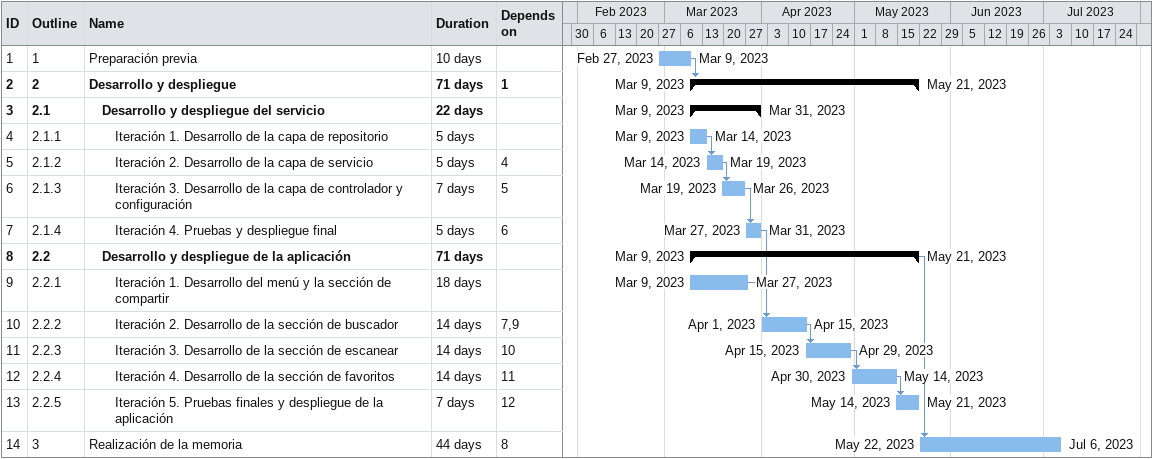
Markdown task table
| ID | WBS | Task | Duration | Start | Finish | Predecessors |
|---|---|---|---|---|---|---|
| 1 | 1 | Preparación previa | 10d | 2023-02-27 | 2023-03-09 |  |
| 2 | 2 | **Desarrollo y despliegue** | 71d | 2023-03-09 | 2023-05-21 | 1 |
| 3 | 2.1 | **Desarrollo y despliegue del servicio** | 22d | 2023-03-09 | 2023-03-31 |  |
| 4 | 2.1.1 | Iteración 1. Desarrollo de la capa de repositorio | 5d | 2023-03-09 | 2023-03-14 |  |
| 5 | 2.1.2 | Iteración 2. Desarrollo de la capa de servicio | 5d | 2023-03-14 | 2023-03-19 | 4 |
| 6 | 2.1.3 | Iteración 3. Desarrollo de la capa de controlador y configuración | 7d | 2023-03-19 | 2023-03-26 | 5 |
| 7 | 2.1.4 | Iteración 4. Pruebas y despliegue final | 5d | 2023-03-27 | 2023-03-31 | 6 |
| 8 | 2.2 | **Desarrollo y despliegue de la aplicación** | 71d | 2023-03-09 | 2023-05-21 |  |
| 9 | 2.2.1 | Iteración 1. Desarrollo del menú y la sección de compartir | 18d | 2023-03-09 | 2023-03-27 |  |
| 10 | 2.2.2 | Iteración 2. Desarrollo de la sección de buscador | 14d | 2023-04-01 | 2023-04-15 | 7, 9 |
| 11 | 2.2.3 | Iteración 3. Desarrollo de la sección de escanear | 14d | 2023-04-15 | 2023-04-29 | 10 |
| 12 | 2.2.4 | Iteración 4. Desarrollo de la sección de favoritos | 14d | 2023-04-30 | 2023-05-14 | 11 |
| 13 | 2.2.5 | Iteración 5. Pruebas finales y despliegue de la aplicación | 7d | 2023-05-14 | 2023-05-21 | 12 |
| 14 | 3 | Realización de la memoria | 44d | 2023-05-22 | 2023-07-06 | 8 |
